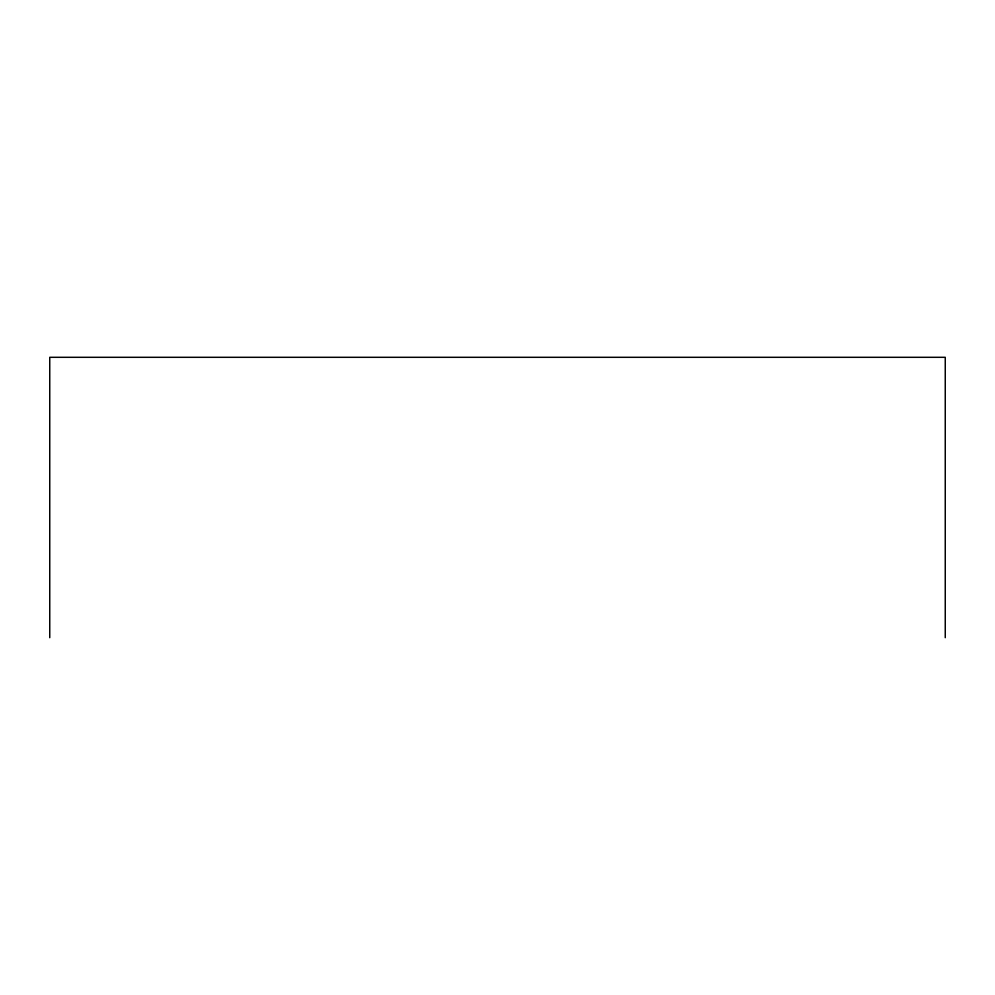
<?xml version="1.0" encoding="UTF-8"?>
<svg xmlns="http://www.w3.org/2000/svg" width="995" height="995" viewBox="0 0 995 995"><rect width="100%" height="100%" fill="white"/><g stroke="black" fill="none" stroke-linecap="round" stroke-linejoin="round"><path stroke-width="1.49" d="M945.25 637.696L945.25 357.304L49.75 357.304L49.75 637.696"/></g></svg>
